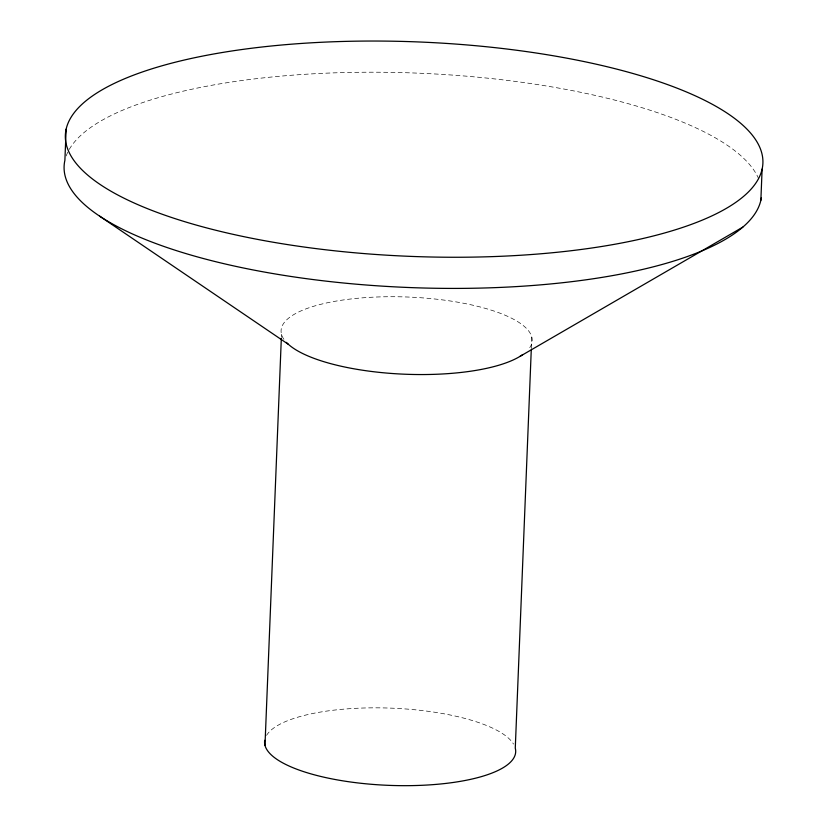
<?xml version="1.0" encoding="UTF-8"?>
<svg xmlns="http://www.w3.org/2000/svg" width="827" height="827" viewBox="0 0 827 827"><rect width="100%" height="100%" fill="white"/><g stroke="black" fill="none" stroke-linecap="round" stroke-linejoin="round"><path stroke-width="0.62" stroke-dasharray="4.13 3.1" d="M281.387 336.816L281.49 334.242M531.316 348.622L531.782 337.023M266.583 735.348A125.652 38.621 2.3 0 1 389.713 708.088A125.652 38.621 2.3 0 1 513.515 744.073M283.899 339.328A125.652 38.621 2.3 0 1 409.034 297.079A125.652 38.621 2.3 0 1 528.267 349.656M66.181 155.941A349.046 107.283 2.3 0 1 68.662 150.452M69.272 149.367A349.046 107.283 2.3 0 1 421.088 73.283A349.046 107.283 2.3 0 1 758.917 179.438"/><path stroke-width="1.24" d="M66.139 129.177L64.888 160.345A349.046 107.283 2.3 0 0 393.042 286.773A349.046 107.283 2.3 0 0 761.305 197.87M264.981 745.365L281.335 338.109M531.265 349.904L515.273 748.146A125.652 38.621 2.3 0 1 392.194 785.474A125.652 38.621 2.3 0 1 264.712 740.299M760.861 200.279L762.112 169.111A349.046 107.283 2.3 0 0 260.712 47.149A349.046 107.283 2.3 0 0 219.558 231.178A349.046 107.283 2.3 0 0 762.112 169.111M520.152 356.282L742.853 227.094M99.633 216.147L288.416 344.352M522.561 354.7A125.652 38.621 2.3 0 1 400.185 374A125.652 38.621 2.3 0 1 286.369 342.368"/></g></svg>
